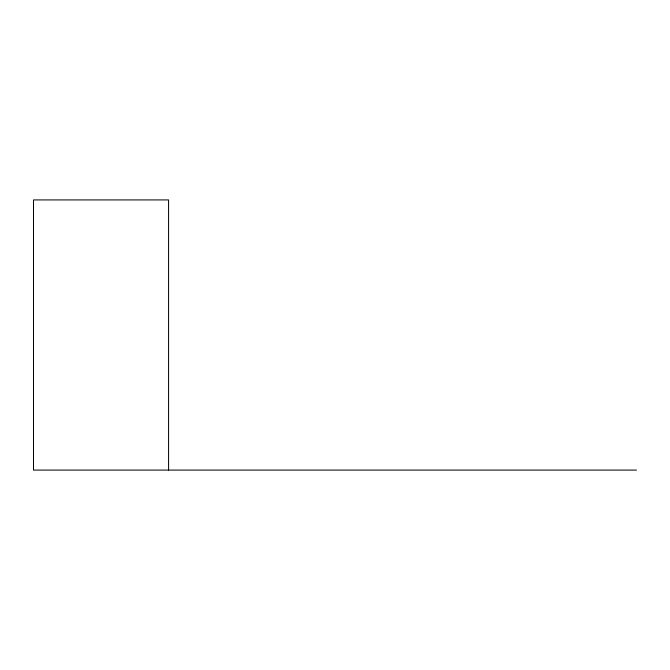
<?xml version="1.0" encoding="UTF-8"?>
<svg xmlns="http://www.w3.org/2000/svg" width="670" height="670" viewBox="0 0 670 670"><rect width="100%" height="100%" fill="white"/><g stroke="black" fill="none" stroke-linecap="round" stroke-linejoin="round"><path stroke-width="1" d="M636.5 470.08L33.5 470.08L33.5 199.92L168.58 199.92L168.58 470.08"/></g></svg>
